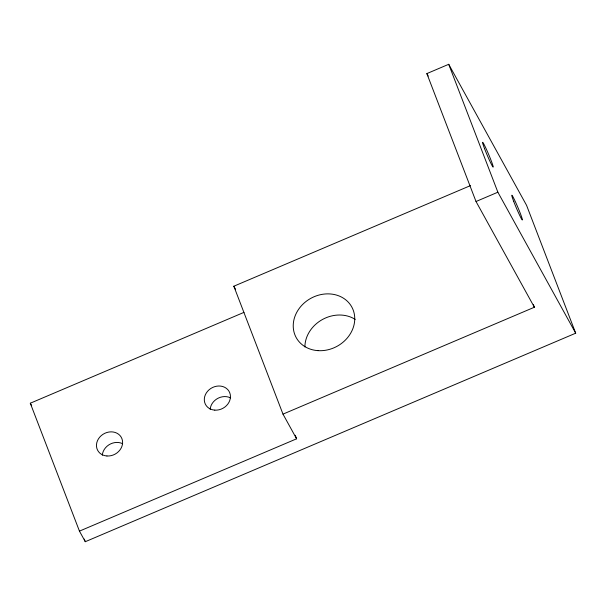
<?xml version="1.0" encoding="UTF-8"?>
<svg xmlns="http://www.w3.org/2000/svg" width="606" height="606" viewBox="0 0 606 606"><rect width="100%" height="100%" fill="white"/><g stroke="black" fill="none" stroke-linecap="round" stroke-linejoin="round"><path stroke-width="0.91" d="M470.438 185.618L233.833 286.221L282.987 414.133L534.378 307.242L476.013 201.503L426.859 73.591L448.72 64.297L526.546 205.282L575.7 333.194L85.294 541.703L79.454 531.129L30.3 403.217L243.976 312.37M476.013 201.503L497.874 192.208L575.7 333.194M79.454 531.129L296.607 438.805L295.251 435.275M426.859 73.591L428.222 76.068M233.833 286.221L235.643 289.509M282.987 414.133L296.607 438.805M30.3 403.217L31.648 405.656M448.72 64.297L497.874 192.208M533.363 304.598L534.378 307.242M84.272 539.06L85.294 541.703M304.901 346.958A31.732 27.338 -28.9 0 1 322.566 319.438A31.732 27.338 -28.9 0 1 355.23 319.407M102.323 455.22A13.483 11.62 -28.9 0 1 122.647 443.713M210.168 409.361A13.483 11.62 -28.9 0 1 230.5 397.862M317.93 350.639A31.732 27.338 -28.9 0 0 353.139 309.901A31.732 27.338 -28.9 0 0 300.902 306.333A31.732 27.338 -28.9 0 0 317.93 350.639M513.767 201.563A13.483 0.811 67 0 0 522.342 219.97A13.483 0.811 67 0 0 515.108 201.139A13.483 0.811 67 0 0 513.767 201.563M484.58 148.697A13.483 0.811 67 0 0 493.163 167.097A13.483 0.811 67 0 0 485.921 148.265A13.483 0.811 67 0 0 484.58 148.697M214.797 410.133A13.483 11.62 -28.9 0 0 229.765 392.817A13.483 11.62 -28.9 0 0 207.563 391.302A13.483 11.62 -28.9 0 0 214.797 410.133M106.951 455.985A13.483 11.62 -28.9 0 0 121.92 438.668A13.483 11.62 -28.9 0 0 99.717 437.153A13.483 11.62 -28.9 0 0 106.951 455.985"/></g></svg>
